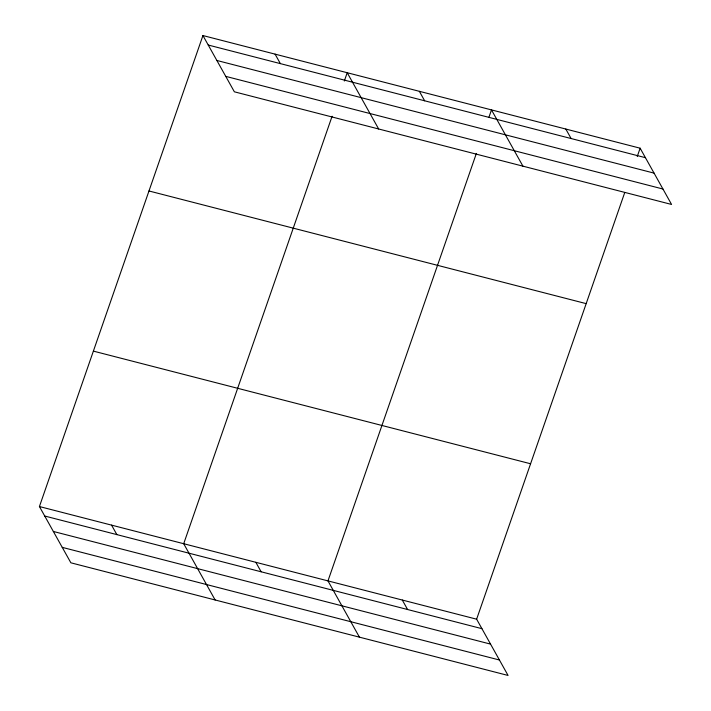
<?xml version="1.0" encoding="UTF-8"?>
<svg xmlns="http://www.w3.org/2000/svg" width="711" height="711" viewBox="0 0 711 711"><rect width="100%" height="100%" fill="white"/><g stroke="black" fill="none" stroke-linecap="round" stroke-linejoin="round"><path stroke-width="1.07" d="M39.425 506.543L476.628 619.192L508.063 675.45L70.869 562.801L39.425 506.543L202.937 35.55L640.131 148.199L671.575 204.457L234.372 91.808L202.937 35.55M332.099 116.249L183.705 543.719L215.14 599.977M344.328 81.018L347.208 72.726L378.652 128.975M476.379 153.416L327.975 580.896L359.419 637.145M488.964 117.155L491.488 109.903L522.923 166.152M476.628 619.192L624.667 192.761M637.252 156.491L640.131 148.199M208.234 45.033L645.428 157.682M216.864 60.471L654.058 173.12M225.751 76.37L662.945 189.019M148.981 190.975L586.175 303.633M93.39 351.118L530.584 463.768M44.731 516.026L481.925 628.675M53.352 531.464L490.554 644.113M62.239 547.363L499.442 660.012M565.805 129.047L571.111 138.529M419.348 91.31L424.645 100.793M275.068 54.134L280.374 63.617M402.302 600.048L407.599 609.531M255.844 562.303L261.141 571.786M111.565 525.136L116.871 534.619"/></g></svg>
